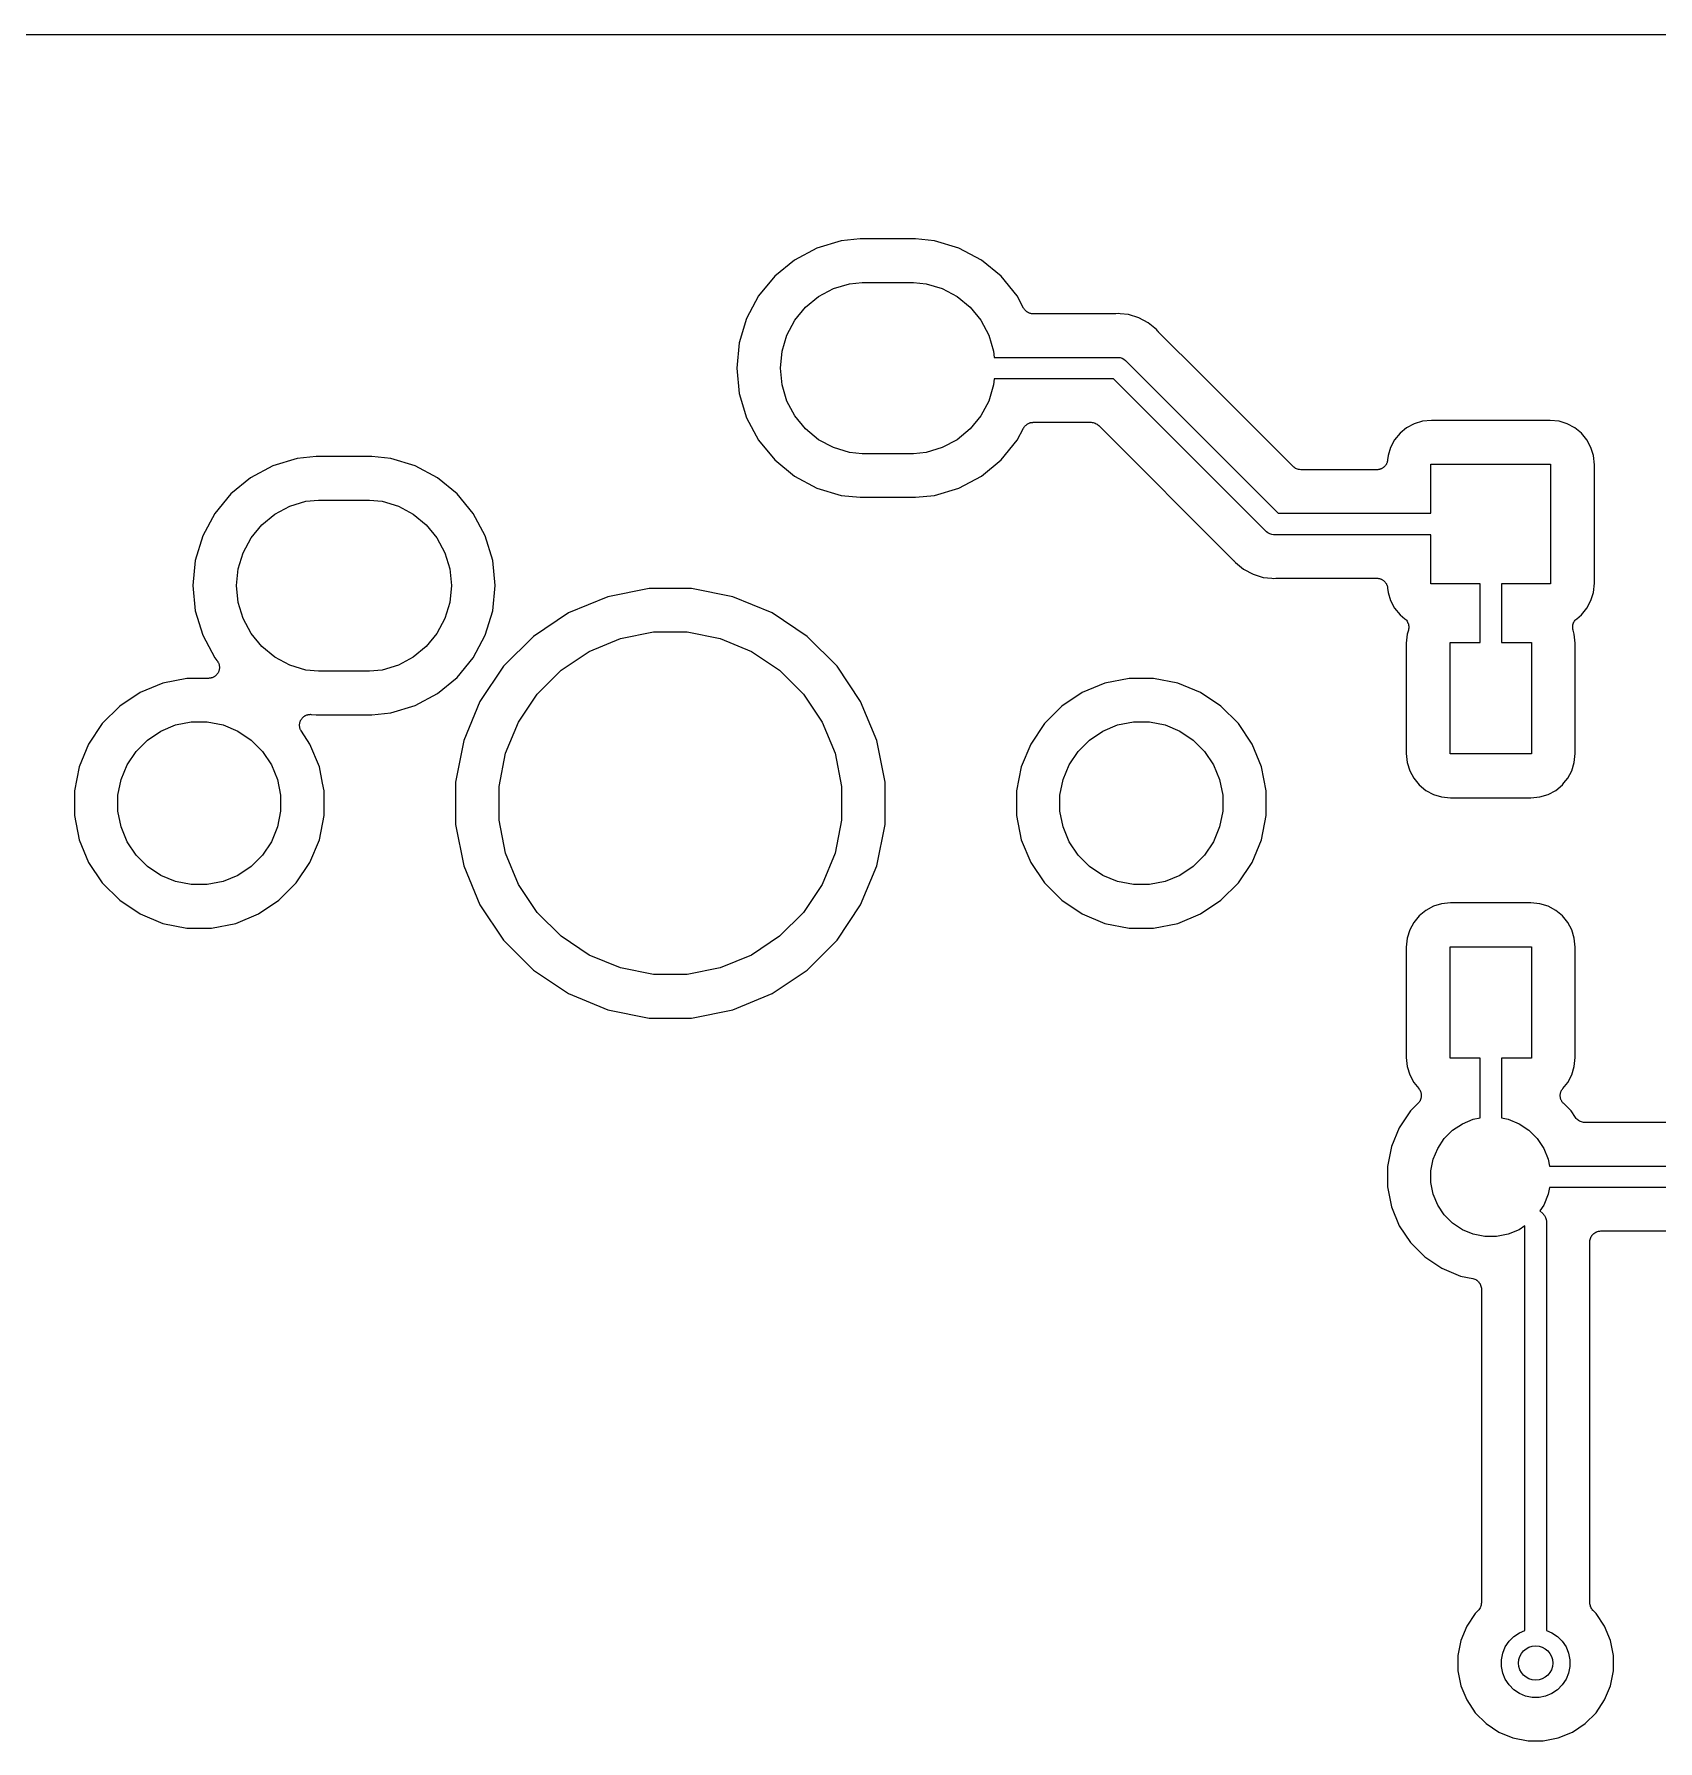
# Model space of a CAD drawing. Extents: x 1.13 to 10.46, y -5.5 to -3.29.
# Drawn here: x 5.687 to 6.434, y -4.074 to -3.289 of the extents above; entities that cross this region are included whole.
import ezdxf

# ---------------------------------------------------------------- set-up
doc = ezdxf.new("R2010")
doc.units = 0
doc.header["$MEASUREMENT"] = 0
doc.layers.add('BLACK', color=7, linetype='CONTINUOUS')

msp = doc.modelspace()

# ---------------------------------------------------------------- linework, layer by layer
at = {"layer": 'BLACK', "linetype": 'CONTINUOUS'}
for p, q in [((5.61709, -3.28954), (9.51889, -3.28942)), ((6.04686, -3.3878), (6.03654, -3.39331)), ((6.05805, -3.3844), (6.04686, -3.3878)), ((6.06677, -3.38354), (6.05805, -3.3844)), ((6.09229, -3.38354), (6.06677, -3.38354)), ((6.10101, -3.3844), (6.09229, -3.38354)), ((6.1122, -3.3878), (6.10101, -3.3844)), ((6.12251, -3.39331), (6.1122, -3.3878)), ((6.03654, -3.39331), (6.0275, -3.40073)), ((6.13155, -3.40073), (6.12251, -3.39331)), ((6.0275, -3.40073), (6.02008, -3.40977)), ((6.05455, -3.40636), (6.06197, -3.40411)), ((6.06197, -3.40411), (6.06775, -3.40354)), ((6.06775, -3.40354), (6.0913, -3.40354)), ((6.0913, -3.40354), (6.09709, -3.40411)), ((6.09709, -3.40411), (6.10451, -3.40636)), ((6.13897, -3.40977), (6.13155, -3.40073)), ((6.02008, -3.40977), (6.01457, -3.42008)), ((6.04171, -3.41494), (6.04771, -3.41002)), ((6.04771, -3.41002), (6.05455, -3.40636)), ((6.10451, -3.40636), (6.11135, -3.41002)), ((6.11135, -3.41002), (6.11734, -3.41494)), ((6.14196, -3.41535), (6.13897, -3.40977)), ((6.01457, -3.42008), (6.01117, -3.43127)), ((6.03679, -3.42093), (6.04171, -3.41494)), ((6.11734, -3.41494), (6.12226, -3.42093)), ((6.14208, -3.41553), (6.14196, -3.41535)), ((6.14218, -3.41573), (6.14208, -3.41553)), ((6.14235, -3.41594), (6.14218, -3.41573)), ((6.1425, -3.41616), (6.14235, -3.41594)), ((6.14265, -3.41632), (6.1425, -3.41616)), ((6.14279, -3.41649), (6.14265, -3.41632)), ((6.143, -3.41666), (6.14279, -3.41649)), ((6.14319, -3.41685), (6.143, -3.41666)), ((6.14337, -3.41698), (6.14319, -3.41685)), ((6.14354, -3.41712), (6.14337, -3.41698)), ((6.14377, -3.41725), (6.14354, -3.41712)), ((6.144, -3.4174), (6.14377, -3.41725)), ((6.1442, -3.41748), (6.144, -3.4174)), ((6.1444, -3.41759), (6.1442, -3.41748)), ((6.14465, -3.41767), (6.1444, -3.41759)), ((6.1449, -3.41777), (6.14465, -3.41767)), ((6.14511, -3.41782), (6.1449, -3.41777)), ((6.14533, -3.41788), (6.14511, -3.41782)), ((6.14559, -3.41791), (6.14533, -3.41788)), ((6.14585, -3.41797), (6.14559, -3.41791)), ((6.14608, -3.41797), (6.14585, -3.41797)), ((6.1463, -3.41799), (6.14608, -3.41797)), ((6.14637, -3.41799), (6.1463, -3.41799)), ((6.18386, -3.41799), (6.14637, -3.41799)), ((6.18407, -3.41797), (6.18386, -3.41799)), ((6.18428, -3.41797), (6.18407, -3.41797)), ((6.18435, -3.41797), (6.18428, -3.41797)), ((6.18533, -3.41787), (6.18435, -3.41797)), ((6.18631, -3.41797), (6.18533, -3.41787)), ((6.19021, -3.41835), (6.18631, -3.41797)), ((6.18631, -3.41797), (6.18631, -3.41797)), ((6.19491, -3.41978), (6.19021, -3.41835)), ((6.19924, -3.42209), (6.19491, -3.41978)), ((6.03088, -3.4352), (6.03314, -3.42777)), ((6.03314, -3.42777), (6.03679, -3.42093)), ((6.12226, -3.42093), (6.12592, -3.42777)), ((6.12592, -3.42777), (6.12817, -3.4352)), ((6.20303, -3.42521), (6.19924, -3.42209)), ((6.20366, -3.42597), (6.20303, -3.42521)), ((6.20381, -3.42612), (6.20366, -3.42597)), ((6.20394, -3.42628), (6.20381, -3.42612)), ((6.20399, -3.42633), (6.20394, -3.42628)), ((6.2241, -3.44645), (6.20399, -3.42633)), ((6.01117, -3.43127), (6.01003, -3.44291)), ((6.03012, -3.44291), (6.03088, -3.4352)), ((6.12817, -3.4352), (6.12845, -3.43799)), ((6.01003, -3.44291), (6.01117, -3.45455)), ((6.03088, -3.45063), (6.03012, -3.44291)), ((6.12845, -3.43799), (6.18509, -3.43799)), ((6.18509, -3.43799), (6.18533, -3.43797)), ((6.18533, -3.43797), (6.18557, -3.43799)), ((6.18557, -3.43799), (6.18557, -3.43799)), ((6.18557, -3.43799), (6.18629, -3.43806)), ((6.18629, -3.43806), (6.18722, -3.43834)), ((6.18722, -3.43834), (6.18807, -3.4388)), ((6.18807, -3.4388), (6.18882, -3.43942)), ((6.18882, -3.43942), (6.18898, -3.4396)), ((6.18898, -3.4396), (6.25902, -3.50965)), ((6.03314, -3.45805), (6.03088, -3.45063)), ((6.12817, -3.45063), (6.12592, -3.45805)), ((6.12845, -3.44783), (6.12817, -3.45063)), ((6.18329, -3.44783), (6.12845, -3.44783)), ((6.25333, -3.51788), (6.18329, -3.44783)), ((6.22411, -3.44645), (6.2241, -3.44645)), ((6.26584, -3.48818), (6.22411, -3.44645)), ((6.01117, -3.45455), (6.01457, -3.46574)), ((6.03679, -3.46489), (6.03314, -3.45805)), ((6.12592, -3.45805), (6.12226, -3.46489)), ((6.01457, -3.46574), (6.02008, -3.47606)), ((6.04171, -3.47089), (6.03679, -3.46489)), ((6.12226, -3.46489), (6.11734, -3.47089)), ((6.32944, -3.46695), (6.32527, -3.46736)), ((6.38395, -3.46695), (6.32944, -3.46695)), ((6.38811, -3.46736), (6.38395, -3.46695)), ((6.04771, -3.47581), (6.04171, -3.47089)), ((6.11734, -3.47089), (6.11135, -3.47581)), ((6.13897, -3.47606), (6.14196, -3.47048)), ((6.14196, -3.47048), (6.14199, -3.47042)), ((6.14199, -3.47042), (6.14211, -3.47023)), ((6.14211, -3.47023), (6.14222, -3.47004)), ((6.14222, -3.47004), (6.14239, -3.46983)), ((6.14239, -3.46983), (6.14254, -3.46961)), ((6.14254, -3.46961), (6.1427, -3.46946)), ((6.1427, -3.46946), (6.14284, -3.46929)), ((6.14284, -3.46929), (6.14305, -3.46912)), ((6.14305, -3.46912), (6.14324, -3.46893)), ((6.14324, -3.46893), (6.14343, -3.46881)), ((6.14343, -3.46881), (6.1436, -3.46867)), ((6.1436, -3.46867), (6.14383, -3.46854)), ((6.14383, -3.46854), (6.14406, -3.4684)), ((6.14406, -3.4684), (6.14426, -3.46832)), ((6.14426, -3.46832), (6.14446, -3.46821)), ((6.14446, -3.46821), (6.14472, -3.46813)), ((6.14472, -3.46813), (6.14496, -3.46803)), ((6.14496, -3.46803), (6.14518, -3.46799)), ((6.14518, -3.46799), (6.14539, -3.46793)), ((6.14539, -3.46793), (6.14566, -3.4679)), ((6.14566, -3.4679), (6.14592, -3.46785)), ((6.14592, -3.46785), (6.14614, -3.46786)), ((6.14614, -3.46786), (6.14637, -3.46783)), ((6.14637, -3.46783), (6.17293, -3.46783)), ((6.17293, -3.46783), (6.17295, -3.46783)), ((6.17295, -3.46783), (6.17295, -3.46783)), ((6.17295, -3.46783), (6.17295, -3.46783)), ((6.17295, -3.46783), (6.173, -3.46784)), ((6.173, -3.46784), (6.17346, -3.46789)), ((6.17346, -3.46789), (6.17392, -3.46793)), ((6.17392, -3.46793), (6.17395, -3.46794)), ((6.17395, -3.46794), (6.17397, -3.46794)), ((6.17397, -3.46794), (6.17441, -3.46808)), ((6.17441, -3.46808), (6.17486, -3.46822)), ((6.17486, -3.46822), (6.17488, -3.46823)), ((6.17488, -3.46823), (6.1749, -3.46824)), ((6.1749, -3.46824), (6.17531, -3.46846)), ((6.17531, -3.46846), (6.17572, -3.46868)), ((6.17572, -3.46868), (6.17574, -3.4687)), ((6.17574, -3.4687), (6.17576, -3.46871)), ((6.17576, -3.46871), (6.17611, -3.46901)), ((6.17611, -3.46901), (6.17647, -3.4693)), ((6.17647, -3.4693), (6.23832, -3.53115)), ((6.31498, -3.47286), (6.31248, -3.4759)), ((6.31803, -3.47036), (6.31498, -3.47286)), ((6.3215, -3.4685), (6.31803, -3.47036)), ((6.32527, -3.46736), (6.3215, -3.4685)), ((6.39188, -3.4685), (6.38811, -3.46736)), ((6.39536, -3.47036), (6.39188, -3.4685)), ((6.3984, -3.47286), (6.39536, -3.47036)), ((6.4009, -3.4759), (6.3984, -3.47286)), ((6.02008, -3.47606), (6.0275, -3.4851)), ((6.05455, -3.47946), (6.04771, -3.47581)), ((6.06197, -3.48171), (6.05455, -3.47946)), ((6.06775, -3.48228), (6.06197, -3.48171)), ((6.0913, -3.48228), (6.06775, -3.48228)), ((6.09709, -3.48171), (6.0913, -3.48228)), ((6.10451, -3.47946), (6.09709, -3.48171)), ((6.11135, -3.47581), (6.10451, -3.47946)), ((6.13155, -3.4851), (6.13897, -3.47606)), ((6.31063, -3.47938), (6.30948, -3.48315)), ((6.31248, -3.4759), (6.31063, -3.47938)), ((6.40276, -3.47938), (6.4009, -3.4759)), ((6.4039, -3.48315), (6.40276, -3.47938)), ((5.79686, -3.4878), (5.78654, -3.49331)), ((5.80805, -3.4844), (5.79686, -3.4878)), ((5.81677, -3.48354), (5.80805, -3.4844)), ((5.84229, -3.48354), (5.81677, -3.48354)), ((5.85101, -3.4844), (5.84229, -3.48354)), ((5.8622, -3.4878), (5.85101, -3.4844)), ((5.87251, -3.49331), (5.8622, -3.4878)), ((6.0275, -3.4851), (6.03654, -3.49252)), ((6.12251, -3.49252), (6.13155, -3.4851)), ((6.2662, -3.48847), (6.26584, -3.48818)), ((6.26655, -3.48877), (6.2662, -3.48847)), ((6.26657, -3.48878), (6.26655, -3.48877)), ((6.26659, -3.4888), (6.26657, -3.48878)), ((6.267, -3.48902), (6.26659, -3.4888)), ((6.26741, -3.48924), (6.267, -3.48902)), ((6.26743, -3.48925), (6.26741, -3.48924)), ((6.26745, -3.48926), (6.26743, -3.48925)), ((6.26789, -3.4894), (6.26745, -3.48926)), ((6.26834, -3.48954), (6.26789, -3.4894)), ((6.26836, -3.48954), (6.26834, -3.48954)), ((6.26839, -3.48955), (6.26836, -3.48954)), ((6.26884, -3.48959), (6.26839, -3.48955)), ((6.26931, -3.48965), (6.26884, -3.48959)), ((6.26936, -3.48965), (6.26931, -3.48965)), ((6.26937, -3.48965), (6.26936, -3.48965)), ((6.26936, -3.48965), (6.26936, -3.48965)), ((6.26936, -3.48965), (6.26936, -3.48965)), ((6.30431, -3.48965), (6.26937, -3.48965)), ((6.30454, -3.48962), (6.30431, -3.48965)), ((6.30476, -3.48963), (6.30454, -3.48962)), ((6.30502, -3.48958), (6.30476, -3.48963)), ((6.30528, -3.48955), (6.30502, -3.48958)), ((6.3055, -3.48949), (6.30528, -3.48955)), ((6.30572, -3.48944), (6.3055, -3.48949)), ((6.30596, -3.48934), (6.30572, -3.48944)), ((6.30622, -3.48927), (6.30596, -3.48934)), ((6.30642, -3.48916), (6.30622, -3.48927)), ((6.30662, -3.48908), (6.30642, -3.48916)), ((6.30685, -3.48893), (6.30662, -3.48908)), ((6.30708, -3.48881), (6.30685, -3.48893)), ((6.30725, -3.48867), (6.30708, -3.48881)), ((6.30744, -3.48854), (6.30725, -3.48867)), ((6.30763, -3.48836), (6.30744, -3.48854)), ((6.30783, -3.48819), (6.30763, -3.48836)), ((6.30798, -3.48802), (6.30783, -3.48819)), ((6.30814, -3.48786), (6.30798, -3.48802)), ((6.30829, -3.48764), (6.30814, -3.48786)), ((6.30846, -3.48744), (6.30829, -3.48764)), ((6.30856, -3.48724), (6.30846, -3.48744)), ((6.30869, -3.48706), (6.30856, -3.48724)), ((6.30879, -3.48681), (6.30869, -3.48706)), ((6.30892, -3.48658), (6.30879, -3.48681)), ((6.30899, -3.48637), (6.30892, -3.48658)), ((6.30908, -3.48616), (6.30899, -3.48637)), ((6.30913, -3.4859), (6.30908, -3.48616)), ((6.30921, -3.48565), (6.30913, -3.4859)), ((6.30923, -3.48543), (6.30921, -3.48565)), ((6.30928, -3.48521), (6.30923, -3.48543)), ((6.30929, -3.48514), (6.30928, -3.48521)), ((6.30948, -3.48315), (6.30929, -3.48514)), ((6.32919, -3.50965), (6.32919, -3.48707)), ((6.32919, -3.48707), (6.38419, -3.48707)), ((6.38419, -3.48707), (6.38419, -3.54207)), ((6.40431, -3.48731), (6.4039, -3.48315)), ((6.40431, -3.54182), (6.40431, -3.48731)), ((5.78654, -3.49331), (5.7775, -3.50073)), ((5.88155, -3.50073), (5.87251, -3.49331)), ((6.03654, -3.49252), (6.04686, -3.49803)), ((6.04686, -3.49803), (6.05805, -3.50142)), ((6.10101, -3.50142), (6.1122, -3.49803)), ((6.1122, -3.49803), (6.12251, -3.49252)), ((5.7775, -3.50073), (5.77008, -3.50977)), ((5.79771, -3.51002), (5.80455, -3.50636)), ((5.80455, -3.50636), (5.81197, -3.50411)), ((5.81197, -3.50411), (5.81775, -3.50354)), ((5.81775, -3.50354), (5.8413, -3.50354)), ((5.8413, -3.50354), (5.84709, -3.50411)), ((5.84709, -3.50411), (5.85451, -3.50636)), ((5.85451, -3.50636), (5.86135, -3.51002)), ((5.88897, -3.50977), (5.88155, -3.50073)), ((6.05805, -3.50142), (6.06677, -3.50228)), ((6.06677, -3.50228), (6.09229, -3.50228)), ((6.09229, -3.50228), (6.10101, -3.50142)), ((5.77008, -3.50977), (5.76457, -3.52008)), ((5.79171, -3.51494), (5.79771, -3.51002)), ((5.86135, -3.51002), (5.86734, -3.51494)), ((5.89449, -3.52008), (5.88897, -3.50977)), ((6.25902, -3.50965), (6.32919, -3.50965)), ((5.76457, -3.52008), (5.76117, -3.53127)), ((5.78314, -3.52777), (5.78679, -3.52093)), ((5.78679, -3.52093), (5.79171, -3.51494)), ((5.86734, -3.51494), (5.87226, -3.52093)), ((5.87226, -3.52093), (5.87592, -3.52777)), ((5.89788, -3.53127), (5.89449, -3.52008)), ((6.25348, -3.51806), (6.25333, -3.51788)), ((6.25367, -3.51822), (6.25348, -3.51806)), ((6.25423, -3.51868), (6.25367, -3.51822)), ((6.25509, -3.51914), (6.25423, -3.51868)), ((6.25602, -3.51942), (6.25509, -3.51914)), ((6.25674, -3.51949), (6.25602, -3.51942)), ((6.25698, -3.51951), (6.25674, -3.51949)), ((6.25674, -3.51949), (6.25674, -3.51949)), ((6.25722, -3.51949), (6.25698, -3.51951)), ((6.32919, -3.51949), (6.25722, -3.51949)), ((6.32919, -3.54207), (6.32919, -3.51949)), ((5.78088, -3.5352), (5.78314, -3.52777)), ((5.87592, -3.52777), (5.87817, -3.5352)), ((5.76117, -3.53127), (5.76003, -3.54291)), ((5.78012, -3.54291), (5.78088, -3.5352)), ((5.87817, -3.5352), (5.87893, -3.54291)), ((5.89903, -3.54291), (5.89788, -3.53127)), ((6.23832, -3.53115), (6.23837, -3.5312)), ((6.23837, -3.5312), (6.2385, -3.53136)), ((6.2385, -3.53136), (6.23865, -3.53151)), ((6.23865, -3.53151), (6.23927, -3.53227)), ((6.23927, -3.53227), (6.24307, -3.53539)), ((6.24307, -3.53539), (6.2474, -3.5377)), ((6.2474, -3.5377), (6.2521, -3.53913)), ((5.76003, -3.54291), (5.76117, -3.55455)), ((5.78088, -3.55063), (5.78012, -3.54291)), ((5.87893, -3.54291), (5.87817, -3.55063)), ((5.89788, -3.55455), (5.89903, -3.54291)), ((5.9698, -3.54417), (5.95073, -3.54797)), ((5.98925, -3.54417), (5.9698, -3.54417)), ((6.00833, -3.54797), (5.98925, -3.54417)), ((6.2521, -3.53913), (6.256, -3.53951)), ((6.256, -3.53951), (6.256, -3.53951)), ((6.256, -3.53951), (6.25698, -3.53961)), ((6.25698, -3.53961), (6.25796, -3.53951)), ((6.25796, -3.53951), (6.25803, -3.53951)), ((6.25803, -3.53951), (6.25824, -3.53951)), ((6.25824, -3.53951), (6.25845, -3.53949)), ((6.25845, -3.53949), (6.30431, -3.53949)), ((6.30431, -3.53949), (6.30438, -3.53949)), ((6.30438, -3.53949), (6.30461, -3.53951)), ((6.30461, -3.53951), (6.30483, -3.53952)), ((6.30483, -3.53952), (6.30509, -3.53957)), ((6.30509, -3.53957), (6.30535, -3.5396)), ((6.30535, -3.5396), (6.30557, -3.53967)), ((6.30557, -3.53967), (6.30579, -3.53971)), ((6.30579, -3.53971), (6.30603, -3.53981)), ((6.30603, -3.53981), (6.30628, -3.53989)), ((6.30628, -3.53989), (6.30648, -3.54)), ((6.30648, -3.54), (6.30669, -3.54009)), ((6.30669, -3.54009), (6.3069, -3.54024)), ((6.3069, -3.54024), (6.30714, -3.54036)), ((6.30714, -3.54036), (6.30731, -3.54051)), ((6.30731, -3.54051), (6.3075, -3.54063)), ((6.3075, -3.54063), (6.30768, -3.54082)), ((6.30768, -3.54082), (6.30788, -3.54099)), ((6.30788, -3.54099), (6.30802, -3.54117)), ((6.30802, -3.54117), (6.30818, -3.54133)), ((6.30818, -3.54133), (6.30833, -3.54155)), ((6.30833, -3.54155), (6.30849, -3.54175)), ((6.30849, -3.54175), (6.3086, -3.54195)), ((6.3086, -3.54195), (6.30872, -3.54214)), ((6.30872, -3.54214), (6.30882, -3.54238)), ((6.30882, -3.54238), (6.30895, -3.54262)), ((6.30895, -3.54262), (6.30901, -3.54283)), ((6.30901, -3.54283), (6.3091, -3.54304)), ((6.3091, -3.54304), (6.30915, -3.5433)), ((6.30915, -3.5433), (6.30922, -3.54355)), ((6.30922, -3.54355), (6.30924, -3.54378)), ((6.30924, -3.54378), (6.30929, -3.544)), ((6.30929, -3.544), (6.30948, -3.54599)), ((6.35177, -3.54207), (6.32919, -3.54207)), ((6.35177, -3.56909), (6.35177, -3.54207)), ((6.38419, -3.54207), (6.36161, -3.54207)), ((6.36161, -3.54207), (6.36161, -3.56909)), ((6.4039, -3.54599), (6.40431, -3.54182)), ((5.78314, -3.55805), (5.78088, -3.55063)), ((5.87817, -3.55063), (5.87592, -3.55805)), ((5.95073, -3.54797), (5.93276, -3.55541)), ((6.0263, -3.55541), (6.00833, -3.54797)), ((6.30948, -3.54599), (6.31063, -3.54976)), ((6.31063, -3.54976), (6.31248, -3.55323)), ((6.31248, -3.55323), (6.31498, -3.55628)), ((6.3984, -3.55628), (6.4009, -3.55323)), ((6.4009, -3.55323), (6.40276, -3.54976)), ((6.40276, -3.54976), (6.4039, -3.54599)), ((5.76117, -3.55455), (5.76457, -3.56574)), ((5.78679, -3.56489), (5.78314, -3.55805)), ((5.87592, -3.55805), (5.87226, -3.56489)), ((5.89449, -3.56574), (5.89788, -3.55455)), ((5.93276, -3.55541), (5.91658, -3.56622)), ((6.04247, -3.56622), (6.0263, -3.55541)), ((6.31498, -3.55628), (6.3172, -3.5581)), ((6.3172, -3.5581), (6.31722, -3.55812)), ((6.31722, -3.55812), (6.31722, -3.55812)), ((6.31722, -3.55812), (6.31722, -3.55812)), ((6.31722, -3.55812), (6.31726, -3.55814)), ((6.31726, -3.55814), (6.31758, -3.55848)), ((6.31758, -3.55848), (6.31791, -3.55881)), ((6.31791, -3.55881), (6.31792, -3.55883)), ((6.31792, -3.55883), (6.31794, -3.55884)), ((6.31794, -3.55884), (6.31819, -3.55924)), ((6.31819, -3.55924), (6.31845, -3.55962)), ((6.31845, -3.55962), (6.31846, -3.55964)), ((6.31846, -3.55964), (6.31847, -3.55966)), ((6.31847, -3.55966), (6.31864, -3.56009)), ((6.31864, -3.56009), (6.31882, -3.56053)), ((6.31882, -3.56053), (6.31882, -3.56055)), ((6.31882, -3.56055), (6.31883, -3.56057)), ((6.31883, -3.56057), (6.31892, -3.56102)), ((6.31892, -3.56102), (6.31901, -3.56148)), ((6.39439, -3.56141), (6.39448, -3.56096)), ((6.39448, -3.56096), (6.39457, -3.5605)), ((6.39457, -3.5605), (6.39458, -3.56048)), ((6.39458, -3.56048), (6.39459, -3.56046)), ((6.39459, -3.56046), (6.39477, -3.56003)), ((6.39477, -3.56003), (6.39495, -3.5596)), ((6.39495, -3.5596), (6.39496, -3.55958)), ((6.39496, -3.55958), (6.39497, -3.55956)), ((6.39497, -3.55956), (6.39523, -3.55918)), ((6.39523, -3.55918), (6.39549, -3.55879)), ((6.39549, -3.55879), (6.39551, -3.55877)), ((6.39551, -3.55877), (6.39552, -3.55876)), ((6.39552, -3.55876), (6.39586, -3.55843)), ((6.39586, -3.55843), (6.39618, -3.5581)), ((6.39618, -3.5581), (6.3984, -3.55628)), ((5.76457, -3.56574), (5.77008, -3.57606)), ((5.79171, -3.57089), (5.78679, -3.56489)), ((5.87226, -3.56489), (5.86734, -3.57089)), ((5.88897, -3.57606), (5.89449, -3.56574)), ((5.91658, -3.56622), (5.90283, -3.57997)), ((5.94223, -3.57313), (5.95656, -3.5672)), ((5.95656, -3.5672), (5.97177, -3.56417)), ((5.97177, -3.56417), (5.98728, -3.56417)), ((5.98728, -3.56417), (6.0025, -3.5672)), ((6.0025, -3.5672), (6.01682, -3.57313)), ((6.05622, -3.57997), (6.04247, -3.56622)), ((6.31828, -3.56517), (6.31787, -3.56934)), ((6.31881, -3.56342), (6.31828, -3.56517)), ((6.31891, -3.56296), (6.31881, -3.56342)), ((6.319, -3.5625), (6.31891, -3.56296)), ((6.31901, -3.56246), (6.319, -3.56248)), ((6.319, -3.56248), (6.319, -3.5625)), ((6.31901, -3.56148), (6.31901, -3.5615)), ((6.31901, -3.5615), (6.31901, -3.56153)), ((6.31901, -3.56153), (6.31901, -3.56199)), ((6.31901, -3.56199), (6.31901, -3.56246)), ((6.33799, -3.62028), (6.33799, -3.56909)), ((6.33799, -3.56909), (6.35177, -3.56909)), ((6.36161, -3.56909), (6.37539, -3.56909)), ((6.37539, -3.56909), (6.37539, -3.62028)), ((6.39437, -3.56239), (6.39438, -3.56192)), ((6.39438, -3.56241), (6.39437, -3.56239)), ((6.39438, -3.56146), (6.39439, -3.56144)), ((6.39438, -3.56192), (6.39438, -3.56146)), ((6.39438, -3.56243), (6.39438, -3.56241)), ((6.39447, -3.56289), (6.39438, -3.56243)), ((6.39439, -3.56144), (6.39439, -3.56141)), ((6.39455, -3.56335), (6.39447, -3.56289)), ((6.39456, -3.56339), (6.39455, -3.56335)), ((6.39457, -3.56342), (6.39456, -3.56339)), ((6.39456, -3.56339), (6.39456, -3.56339)), ((6.39456, -3.56339), (6.39456, -3.56339)), ((6.3951, -3.56517), (6.39457, -3.56342)), ((6.39551, -3.56934), (6.3951, -3.56517)), ((5.77008, -3.57606), (5.77113, -3.57734)), ((5.79771, -3.57581), (5.79171, -3.57089)), ((5.80455, -3.57946), (5.79771, -3.57581)), ((5.86135, -3.57581), (5.85451, -3.57946)), ((5.86734, -3.57089), (5.86135, -3.57581)), ((5.88155, -3.5851), (5.88897, -3.57606)), ((5.92933, -3.58175), (5.94223, -3.57313)), ((6.01682, -3.57313), (6.02972, -3.58175)), ((6.31787, -3.56934), (6.31787, -3.62003)), ((6.39551, -3.62003), (6.39551, -3.56934)), ((5.76981, -3.5848), (5.7696, -3.58494)), ((5.77004, -3.58468), (5.76981, -3.5848)), ((5.77022, -3.58453), (5.77004, -3.58468)), ((5.77041, -3.5844), (5.77022, -3.58453)), ((5.7706, -3.58422), (5.77041, -3.5844)), ((5.77079, -3.58406), (5.7706, -3.58422)), ((5.77094, -3.58388), (5.77079, -3.58406)), ((5.77111, -3.58371), (5.77094, -3.58388)), ((5.77125, -3.5835), (5.77111, -3.58371)), ((5.77113, -3.57734), (5.77118, -3.57739)), ((5.77118, -3.57739), (5.77131, -3.57759)), ((5.77141, -3.58331), (5.77125, -3.5835)), ((5.77131, -3.57759), (5.77145, -3.57777)), ((5.77153, -3.5831), (5.77141, -3.58331)), ((5.77145, -3.57777), (5.77157, -3.578)), ((5.77166, -3.58291), (5.77153, -3.5831)), ((5.77157, -3.578), (5.77171, -3.57821)), ((5.77176, -3.58267), (5.77166, -3.58291)), ((5.77171, -3.57821), (5.7718, -3.57843)), ((5.77188, -3.58245), (5.77176, -3.58267)), ((5.7718, -3.57843), (5.77191, -3.57864)), ((5.77195, -3.58223), (5.77188, -3.58245)), ((5.77191, -3.57864), (5.77198, -3.57888)), ((5.77204, -3.58201), (5.77195, -3.58223)), ((5.77198, -3.57888), (5.77207, -3.57912)), ((5.77209, -3.58176), (5.77204, -3.58201)), ((5.77207, -3.57912), (5.77211, -3.57935)), ((5.77217, -3.58152), (5.77209, -3.58176)), ((5.77211, -3.57935), (5.77218, -3.57957)), ((5.77219, -3.58128), (5.77217, -3.58152)), ((5.77218, -3.57957), (5.7722, -3.57983)), ((5.77224, -3.58105), (5.77219, -3.58128)), ((5.7722, -3.57983), (5.77225, -3.58008)), ((5.77227, -3.58055), (5.77224, -3.5808)), ((5.77224, -3.5808), (5.77224, -3.58105)), ((5.77225, -3.58008), (5.77225, -3.58031)), ((5.77225, -3.58031), (5.77227, -3.58055)), ((5.81197, -3.58171), (5.80455, -3.57946)), ((5.81775, -3.58228), (5.81197, -3.58171)), ((5.8413, -3.58228), (5.81775, -3.58228)), ((5.84709, -3.58171), (5.8413, -3.58228)), ((5.85451, -3.57946), (5.84709, -3.58171)), ((5.90283, -3.57997), (5.89203, -3.59614)), ((5.91837, -3.59272), (5.92933, -3.58175)), ((6.02972, -3.58175), (6.04069, -3.59272)), ((6.06703, -3.59614), (6.05622, -3.57997)), ((5.7358, -3.59204), (5.7264, -3.59833)), ((5.74625, -3.58772), (5.7358, -3.59204)), ((5.75734, -3.58551), (5.74625, -3.58772)), ((5.76727, -3.58551), (5.75734, -3.58551)), ((5.7675, -3.58549), (5.76727, -3.58551)), ((5.76774, -3.58549), (5.7675, -3.58549)), ((5.76799, -3.58544), (5.76774, -3.58549)), ((5.76824, -3.58542), (5.76799, -3.58544)), ((5.76846, -3.58535), (5.76824, -3.58542)), ((5.7687, -3.5853), (5.76846, -3.58535)), ((5.76893, -3.58521), (5.7687, -3.5853)), ((5.76917, -3.58513), (5.76893, -3.58521)), ((5.76938, -3.58502), (5.76917, -3.58513)), ((5.7696, -3.58494), (5.76938, -3.58502)), ((5.8622, -3.59803), (5.87251, -3.59252)), ((5.87251, -3.59252), (5.88155, -3.5851)), ((5.90975, -3.60562), (5.91837, -3.59272)), ((6.04069, -3.59272), (6.04931, -3.60562)), ((6.16887, -3.59204), (6.15947, -3.59833)), ((6.17932, -3.58772), (6.16887, -3.59204)), ((6.19041, -3.58551), (6.17932, -3.58772)), ((6.20172, -3.58551), (6.19041, -3.58551)), ((6.21281, -3.58772), (6.20172, -3.58551)), ((6.22325, -3.59204), (6.21281, -3.58772)), ((6.23265, -3.59833), (6.22325, -3.59204)), ((5.7264, -3.59833), (5.71841, -3.60632)), ((5.85101, -3.60142), (5.8622, -3.59803)), ((5.89203, -3.59614), (5.88458, -3.61411)), ((6.07447, -3.61411), (6.06703, -3.59614)), ((6.15947, -3.59833), (6.15148, -3.60632)), ((6.24065, -3.60632), (6.23265, -3.59833)), ((5.71841, -3.60632), (5.71212, -3.61572)), ((5.74528, -3.60977), (5.75208, -3.60695)), ((5.75208, -3.60695), (5.75931, -3.60551)), ((5.75931, -3.60551), (5.76668, -3.60551)), ((5.76668, -3.60551), (5.7739, -3.60695)), ((5.7739, -3.60695), (5.78071, -3.60977)), ((5.80907, -3.60699), (5.8091, -3.60675)), ((5.8091, -3.60724), (5.80907, -3.60699)), ((5.80909, -3.60749), (5.8091, -3.60724)), ((5.80914, -3.60772), (5.80909, -3.60749)), ((5.8091, -3.60652), (5.80915, -3.60627)), ((5.8091, -3.60675), (5.8091, -3.60652)), ((5.80916, -3.60796), (5.80914, -3.60772)), ((5.80915, -3.60627), (5.80918, -3.60602)), ((5.80923, -3.6082), (5.80916, -3.60796)), ((5.80918, -3.60602), (5.80925, -3.60579)), ((5.80928, -3.60845), (5.80923, -3.6082)), ((5.80925, -3.60579), (5.8093, -3.60556)), ((5.8093, -3.60556), (5.8094, -3.60533)), ((5.8094, -3.60533), (5.80947, -3.60508)), ((5.80947, -3.60508), (5.80959, -3.60488)), ((5.80959, -3.60488), (5.80968, -3.60466)), ((5.80968, -3.60466), (5.80982, -3.60445)), ((5.80982, -3.60445), (5.80994, -3.60423)), ((5.80994, -3.60423), (5.81009, -3.60405)), ((5.81009, -3.60405), (5.81022, -3.60385)), ((5.81022, -3.60385), (5.8104, -3.60367)), ((5.8104, -3.60367), (5.81057, -3.60348)), ((5.81057, -3.60348), (5.81075, -3.60333)), ((5.81075, -3.60333), (5.81092, -3.60317)), ((5.81092, -3.60317), (5.81113, -3.60303)), ((5.81113, -3.60303), (5.81132, -3.60287)), ((5.81132, -3.60287), (5.81153, -3.60276)), ((5.81153, -3.60276), (5.81173, -3.60263)), ((5.81173, -3.60263), (5.81196, -3.60253)), ((5.81196, -3.60253), (5.81219, -3.60241)), ((5.81219, -3.60241), (5.81241, -3.60234)), ((5.81241, -3.60234), (5.81263, -3.60226)), ((5.81263, -3.60226), (5.81288, -3.60221)), ((5.81288, -3.60221), (5.81312, -3.60213)), ((5.81312, -3.60213), (5.81336, -3.60211)), ((5.81336, -3.60211), (5.81359, -3.60207)), ((5.81359, -3.60207), (5.81384, -3.60207)), ((5.81384, -3.60207), (5.8141, -3.60204)), ((5.8141, -3.60204), (5.81433, -3.60207)), ((5.81433, -3.60207), (5.81456, -3.60207)), ((5.81456, -3.60207), (5.81677, -3.60228)), ((5.81677, -3.60228), (5.84229, -3.60228)), ((5.84229, -3.60228), (5.85101, -3.60142)), ((5.90381, -3.61995), (5.90975, -3.60562)), ((6.04931, -3.60562), (6.05524, -3.61995)), ((6.15148, -3.60632), (6.14519, -3.61572)), ((6.17835, -3.60977), (6.18515, -3.60695)), ((6.18515, -3.60695), (6.19238, -3.60551)), ((6.19238, -3.60551), (6.19975, -3.60551)), ((6.19975, -3.60551), (6.20697, -3.60695)), ((6.20697, -3.60695), (6.21378, -3.60977)), ((6.24693, -3.61572), (6.24065, -3.60632)), ((5.71212, -3.61572), (5.7078, -3.62617)), ((5.73394, -3.61907), (5.73915, -3.61386)), ((5.73915, -3.61386), (5.74528, -3.60977)), ((5.78071, -3.60977), (5.78683, -3.61386)), ((5.78683, -3.61386), (5.79204, -3.61907)), ((5.80936, -3.60867), (5.80928, -3.60845)), ((5.80943, -3.6089), (5.80936, -3.60867)), ((5.80955, -3.60912), (5.80943, -3.6089)), ((5.80964, -3.60936), (5.80955, -3.60912)), ((5.80977, -3.60955), (5.80964, -3.60936)), ((5.80988, -3.60976), (5.80977, -3.60955)), ((5.80992, -3.60982), (5.80988, -3.60976)), ((5.81386, -3.61572), (5.80992, -3.60982)), ((5.81819, -3.62617), (5.81386, -3.61572)), ((5.88458, -3.61411), (5.88079, -3.63319)), ((6.07827, -3.63319), (6.07447, -3.61411)), ((6.14519, -3.61572), (6.14087, -3.62617)), ((6.16701, -3.61907), (6.17222, -3.61386)), ((6.17222, -3.61386), (6.17835, -3.60977)), ((6.21378, -3.60977), (6.21991, -3.61386)), ((6.21991, -3.61386), (6.22511, -3.61907)), ((6.25126, -3.62617), (6.24693, -3.61572)), ((5.72985, -3.6252), (5.73394, -3.61907)), ((5.79204, -3.61907), (5.79614, -3.6252)), ((5.90079, -3.63516), (5.90381, -3.61995)), ((6.05524, -3.61995), (6.05827, -3.63516)), ((6.16292, -3.6252), (6.16701, -3.61907)), ((6.22511, -3.61907), (6.22921, -3.6252)), ((6.31787, -3.62003), (6.31828, -3.6242)), ((6.37539, -3.62028), (6.33799, -3.62028)), ((6.3951, -3.6242), (6.39551, -3.62003)), ((5.7078, -3.62617), (5.70559, -3.63726)), ((5.72703, -3.632), (5.72985, -3.6252)), ((5.79614, -3.6252), (5.79896, -3.632)), ((5.81968, -3.63367), (5.81819, -3.62617)), ((6.14087, -3.62617), (6.13866, -3.63726)), ((6.1601, -3.632), (6.16292, -3.6252)), ((6.22921, -3.6252), (6.23203, -3.632)), ((6.25346, -3.63726), (6.25126, -3.62617)), ((6.31828, -3.6242), (6.31943, -3.62797)), ((6.31943, -3.62797), (6.32128, -3.63144)), ((6.32128, -3.63144), (6.32378, -3.63449)), ((6.39034, -3.6336), (6.3921, -3.63144)), ((6.3921, -3.63144), (6.39396, -3.62797)), ((6.39396, -3.62797), (6.3951, -3.6242)), ((5.70559, -3.63726), (5.70559, -3.64857)), ((5.72559, -3.63923), (5.72703, -3.632)), ((5.72559, -3.6466), (5.72559, -3.63923)), ((5.79896, -3.632), (5.80039, -3.63923)), ((5.80039, -3.63923), (5.80039, -3.6466)), ((5.82039, -3.63726), (5.81968, -3.63367)), ((5.82039, -3.64857), (5.82039, -3.63726)), ((5.88079, -3.63319), (5.88079, -3.65264)), ((5.90079, -3.65067), (5.90079, -3.63516)), ((6.05827, -3.63516), (6.05827, -3.65067)), ((6.07827, -3.65264), (6.07827, -3.63319)), ((6.13866, -3.63726), (6.13866, -3.64857)), ((6.15866, -3.63923), (6.1601, -3.632)), ((6.15866, -3.6466), (6.15866, -3.63923)), ((6.23203, -3.632), (6.23346, -3.63923)), ((6.23346, -3.63923), (6.23346, -3.6466)), ((6.25346, -3.64857), (6.25346, -3.63726)), ((6.32378, -3.63449), (6.32683, -3.63699)), ((6.32683, -3.63699), (6.3303, -3.63884)), ((6.3303, -3.63884), (6.33407, -3.63999)), ((6.37931, -3.63999), (6.38308, -3.63884)), ((6.38308, -3.63884), (6.38656, -3.63699)), ((6.38656, -3.63699), (6.3896, -3.63449)), ((6.3896, -3.63449), (6.39034, -3.6336)), ((6.39034, -3.6336), (6.39034, -3.6336)), ((5.72703, -3.65382), (5.72559, -3.6466)), ((5.80039, -3.6466), (5.79896, -3.65382)), ((6.1601, -3.65382), (6.15866, -3.6466)), ((6.23346, -3.6466), (6.23203, -3.65382)), ((6.33407, -3.63999), (6.33824, -3.6404)), ((6.33824, -3.6404), (6.37515, -3.6404)), ((6.37515, -3.6404), (6.37931, -3.63999)), ((5.70559, -3.64857), (5.7078, -3.65966)), ((5.72985, -3.66063), (5.72703, -3.65382)), ((5.79896, -3.65382), (5.79614, -3.66063)), ((5.81819, -3.65966), (5.82039, -3.64857)), ((5.88079, -3.65264), (5.88458, -3.67171)), ((5.90381, -3.66588), (5.90079, -3.65067)), ((6.05827, -3.65067), (6.05524, -3.66588)), ((6.07447, -3.67171), (6.07827, -3.65264)), ((6.13866, -3.64857), (6.14087, -3.65966)), ((6.16292, -3.66063), (6.1601, -3.65382)), ((6.23203, -3.65382), (6.22921, -3.66063)), ((6.25126, -3.65966), (6.25346, -3.64857)), ((5.7078, -3.65966), (5.71212, -3.6701)), ((5.73394, -3.66676), (5.72985, -3.66063)), ((5.79614, -3.66063), (5.79204, -3.66676)), ((5.81386, -3.6701), (5.81819, -3.65966)), ((6.14087, -3.65966), (6.14519, -3.6701)), ((6.16701, -3.66676), (6.16292, -3.66063)), ((6.22921, -3.66063), (6.22511, -3.66676)), ((6.24693, -3.6701), (6.25126, -3.65966)), ((5.71212, -3.6701), (5.71841, -3.6795)), ((5.73915, -3.67197), (5.73394, -3.66676)), ((5.79204, -3.66676), (5.78683, -3.67197)), ((5.80758, -3.6795), (5.81386, -3.6701)), ((5.90975, -3.68021), (5.90381, -3.66588)), ((6.05524, -3.66588), (6.04931, -3.68021)), ((6.14519, -3.6701), (6.15148, -3.6795)), ((6.17222, -3.67197), (6.16701, -3.66676)), ((6.22511, -3.66676), (6.21991, -3.67197)), ((6.24065, -3.6795), (6.24693, -3.6701)), ((5.74528, -3.67606), (5.73915, -3.67197)), ((5.75208, -3.67888), (5.74528, -3.67606)), ((5.75931, -3.68031), (5.75208, -3.67888)), ((5.7739, -3.67888), (5.76668, -3.68031)), ((5.78071, -3.67606), (5.7739, -3.67888)), ((5.78683, -3.67197), (5.78071, -3.67606)), ((5.88458, -3.67171), (5.89203, -3.68968)), ((6.06703, -3.68968), (6.07447, -3.67171)), ((6.17835, -3.67606), (6.17222, -3.67197)), ((6.18515, -3.67888), (6.17835, -3.67606)), ((6.19238, -3.68031), (6.18515, -3.67888)), ((6.20697, -3.67888), (6.19975, -3.68031)), ((6.21378, -3.67606), (6.20697, -3.67888)), ((6.21991, -3.67197), (6.21378, -3.67606)), ((5.71841, -3.6795), (5.7264, -3.6875)), ((5.76668, -3.68031), (5.75931, -3.68031)), ((5.79958, -3.6875), (5.80758, -3.6795)), ((5.91837, -3.69311), (5.90975, -3.68021)), ((6.04931, -3.68021), (6.04069, -3.69311)), ((6.15148, -3.6795), (6.15947, -3.6875)), ((6.19975, -3.68031), (6.19238, -3.68031)), ((6.23265, -3.6875), (6.24065, -3.6795)), ((5.7264, -3.6875), (5.7358, -3.69378)), ((5.7358, -3.69378), (5.74625, -3.69811)), ((5.77974, -3.69811), (5.79018, -3.69378)), ((5.79018, -3.69378), (5.79958, -3.6875)), ((5.89203, -3.68968), (5.90283, -3.70586)), ((5.92933, -3.70407), (5.91837, -3.69311)), ((6.04069, -3.69311), (6.02972, -3.70407)), ((6.05622, -3.70586), (6.06703, -3.68968)), ((6.15947, -3.6875), (6.16887, -3.69378)), ((6.16887, -3.69378), (6.17932, -3.69811)), ((6.21281, -3.69811), (6.22325, -3.69378)), ((6.22325, -3.69378), (6.23265, -3.6875)), ((6.32378, -3.69465), (6.32128, -3.69769)), ((6.32683, -3.69215), (6.32378, -3.69465)), ((6.3303, -3.69029), (6.32683, -3.69215)), ((6.33407, -3.68915), (6.3303, -3.69029)), ((6.33824, -3.68874), (6.33407, -3.68915)), ((6.37515, -3.68874), (6.33824, -3.68874)), ((6.37931, -3.68915), (6.37515, -3.68874)), ((6.38308, -3.69029), (6.37931, -3.68915)), ((6.38656, -3.69215), (6.38308, -3.69029)), ((6.3896, -3.69465), (6.38656, -3.69215)), ((6.3921, -3.69769), (6.3896, -3.69465)), ((5.74625, -3.69811), (5.75734, -3.70031)), ((5.75734, -3.70031), (5.76865, -3.70031)), ((5.76865, -3.70031), (5.77974, -3.69811)), ((6.17932, -3.69811), (6.19041, -3.70031)), ((6.19041, -3.70031), (6.20172, -3.70031)), ((6.20172, -3.70031), (6.21281, -3.69811)), ((6.31943, -3.70117), (6.31828, -3.70494)), ((6.32128, -3.69769), (6.31943, -3.70117)), ((6.39396, -3.70117), (6.3921, -3.69769)), ((6.3951, -3.70494), (6.39396, -3.70117)), ((5.90283, -3.70586), (5.91658, -3.71961)), ((5.94223, -3.71269), (5.92933, -3.70407)), ((6.02972, -3.70407), (6.01682, -3.71269)), ((6.04247, -3.71961), (6.05622, -3.70586)), ((6.31828, -3.70494), (6.31787, -3.7091)), ((6.31787, -3.7091), (6.31787, -3.75979)), ((6.33799, -3.76004), (6.33799, -3.70886)), ((6.33799, -3.70886), (6.37539, -3.70886)), ((6.37539, -3.70886), (6.37539, -3.76004)), ((6.39551, -3.7091), (6.3951, -3.70494)), ((6.39551, -3.75979), (6.39551, -3.7091)), ((5.95656, -3.71863), (5.94223, -3.71269)), ((6.01682, -3.71269), (6.0025, -3.71863)), ((5.91658, -3.71961), (5.93276, -3.73042)), ((5.97177, -3.72165), (5.95656, -3.71863)), ((5.98728, -3.72165), (5.97177, -3.72165)), ((6.0025, -3.71863), (5.98728, -3.72165)), ((6.0263, -3.73042), (6.04247, -3.71961)), ((5.93276, -3.73042), (5.95073, -3.73786)), ((6.00833, -3.73786), (6.0263, -3.73042)), ((5.95073, -3.73786), (5.9698, -3.74165)), ((5.9698, -3.74165), (5.98925, -3.74165)), ((5.98925, -3.74165), (6.00833, -3.73786)), ((6.31787, -3.75979), (6.31828, -3.76396)), ((6.31828, -3.76396), (6.31943, -3.76773)), ((6.35177, -3.76004), (6.33799, -3.76004)), ((6.35177, -3.78751), (6.35177, -3.76004)), ((6.37539, -3.76004), (6.36161, -3.76004)), ((6.36161, -3.76004), (6.36161, -3.78751)), ((6.39396, -3.76773), (6.3951, -3.76396)), ((6.3951, -3.76396), (6.39551, -3.75979)), ((6.31943, -3.76773), (6.32128, -3.7712)), ((6.32128, -3.7712), (6.32364, -3.77407)), ((6.38975, -3.77407), (6.3921, -3.7712)), ((6.3921, -3.7712), (6.39396, -3.76773)), ((6.32331, -3.78078), (6.3198, -3.78429)), ((6.32345, -3.7806), (6.32331, -3.78078)), ((6.32361, -3.78045), (6.32345, -3.7806)), ((6.32376, -3.78023), (6.32361, -3.78045)), ((6.32364, -3.77407), (6.32368, -3.77413)), ((6.32368, -3.77413), (6.3238, -3.77432)), ((6.32393, -3.78002), (6.32376, -3.78023)), ((6.3238, -3.77432), (6.32394, -3.77449)), ((6.32403, -3.77983), (6.32393, -3.78002)), ((6.32394, -3.77449), (6.32407, -3.77472)), ((6.32416, -3.77964), (6.32403, -3.77983)), ((6.32407, -3.77472), (6.32421, -3.77494)), ((6.32426, -3.7794), (6.32416, -3.77964)), ((6.32421, -3.77494), (6.32429, -3.77515)), ((6.32439, -3.77916), (6.32426, -3.7794)), ((6.32429, -3.77515), (6.3244, -3.77535)), ((6.32445, -3.77895), (6.32439, -3.77916)), ((6.3244, -3.77535), (6.32447, -3.77561)), ((6.32454, -3.77874), (6.32445, -3.77895)), ((6.32447, -3.77561), (6.32457, -3.77585)), ((6.32459, -3.77848), (6.32454, -3.77874)), ((6.32457, -3.77585), (6.32461, -3.77607)), ((6.32467, -3.77823), (6.32459, -3.77848)), ((6.32461, -3.77607), (6.32468, -3.77629)), ((6.32469, -3.77801), (6.32467, -3.77823)), ((6.32468, -3.77629), (6.3247, -3.77655)), ((6.32474, -3.77779), (6.32469, -3.77801)), ((6.3247, -3.77655), (6.32475, -3.77681)), ((6.32477, -3.77726), (6.32474, -3.77752)), ((6.32474, -3.77752), (6.32474, -3.77779)), ((6.32475, -3.77681), (6.32475, -3.77704)), ((6.32475, -3.77704), (6.32477, -3.77726)), ((6.38862, -3.77719), (6.38864, -3.77697)), ((6.38864, -3.77745), (6.38862, -3.77719)), ((6.38864, -3.77674), (6.38869, -3.77648)), ((6.38864, -3.77697), (6.38864, -3.77674)), ((6.38864, -3.77772), (6.38864, -3.77745)), ((6.38868, -3.77794), (6.38864, -3.77772)), ((6.3887, -3.77816), (6.38868, -3.77794)), ((6.38869, -3.77648), (6.38872, -3.77622)), ((6.38877, -3.77842), (6.3887, -3.77816)), ((6.38872, -3.77622), (6.38879, -3.77601)), ((6.38882, -3.77867), (6.38877, -3.77842)), ((6.38879, -3.77601), (6.38883, -3.77578)), ((6.38891, -3.77888), (6.38882, -3.77867)), ((6.38883, -3.77578), (6.38893, -3.77554)), ((6.38897, -3.7791), (6.38891, -3.77888)), ((6.38893, -3.77554), (6.38901, -3.77529)), ((6.38909, -3.77933), (6.38897, -3.7791)), ((6.38901, -3.77529), (6.38912, -3.77509)), ((6.38919, -3.77958), (6.38909, -3.77933)), ((6.38912, -3.77509), (6.38921, -3.77488)), ((6.38932, -3.77977), (6.38919, -3.77958)), ((6.38921, -3.77488), (6.38935, -3.77466)), ((6.38942, -3.77997), (6.38932, -3.77977)), ((6.38935, -3.77466), (6.38948, -3.77443)), ((6.38959, -3.78017), (6.38942, -3.77997)), ((6.38948, -3.77443), (6.38962, -3.77426)), ((6.38973, -3.78039), (6.38959, -3.78017)), ((6.38962, -3.77426), (6.38975, -3.77407)), ((6.38989, -3.78055), (6.38973, -3.78039)), ((6.39003, -3.78073), (6.38989, -3.78055)), ((6.39008, -3.78078), (6.39003, -3.78073)), ((6.39359, -3.78429), (6.39008, -3.78078)), ((6.3198, -3.78429), (6.3146, -3.79207)), ((6.34367, -3.7902), (6.34867, -3.78812)), ((6.34867, -3.78812), (6.35177, -3.78751)), ((6.36161, -3.78751), (6.36471, -3.78812)), ((6.36471, -3.78812), (6.36972, -3.7902)), ((6.39568, -3.78742), (6.39359, -3.78429)), ((6.39598, -3.78778), (6.39568, -3.78742)), ((6.39627, -3.78814), (6.39598, -3.78778)), ((6.39629, -3.78816), (6.39627, -3.78814)), ((6.3963, -3.78818), (6.39629, -3.78816)), ((6.39666, -3.78847), (6.3963, -3.78818)), ((6.39702, -3.78877), (6.39666, -3.78847)), ((6.39704, -3.78878), (6.39702, -3.78877)), ((6.39706, -3.7888), (6.39704, -3.78878)), ((6.39747, -3.78902), (6.39706, -3.7888)), ((6.3146, -3.79207), (6.31102, -3.80071)), ((6.33533, -3.79704), (6.33916, -3.79321)), ((6.33916, -3.79321), (6.34367, -3.7902)), ((6.36972, -3.7902), (6.37422, -3.79321)), ((6.37422, -3.79321), (6.37805, -3.79704)), ((6.39787, -3.78924), (6.39747, -3.78902)), ((6.39789, -3.78925), (6.39787, -3.78924)), ((6.39792, -3.78926), (6.39789, -3.78925)), ((6.39836, -3.7894), (6.39792, -3.78926)), ((6.3988, -3.78954), (6.39836, -3.7894)), ((6.39883, -3.78954), (6.3988, -3.78954)), ((6.39885, -3.78955), (6.39883, -3.78954)), ((6.39931, -3.78959), (6.39885, -3.78955)), ((6.39977, -3.78965), (6.39931, -3.78959)), ((6.39982, -3.78965), (6.39977, -3.78965)), ((6.39984, -3.78965), (6.39982, -3.78965)), ((6.39982, -3.78965), (6.39982, -3.78965)), ((6.39982, -3.78965), (6.39982, -3.78965)), ((7.06381, -3.78965), (6.39984, -3.78965)), ((6.31102, -3.80071), (6.30919, -3.80989)), ((6.33025, -3.80655), (6.33232, -3.80154)), ((6.33232, -3.80154), (6.33533, -3.79704)), ((6.37805, -3.79704), (6.38106, -3.80154)), ((6.38106, -3.80154), (6.38314, -3.80655)), ((6.30919, -3.80989), (6.30919, -3.81925)), ((6.32919, -3.81186), (6.33025, -3.80655)), ((6.32919, -3.81728), (6.32919, -3.81186)), ((6.38314, -3.80655), (6.38375, -3.80965)), ((6.38375, -3.80965), (7.07971, -3.80965)), ((6.30919, -3.81925), (6.31102, -3.82842)), ((6.33025, -3.82259), (6.32919, -3.81728)), ((6.38375, -3.81949), (6.38314, -3.82259)), ((7.07955, -3.81949), (6.38375, -3.81949)), ((6.33232, -3.82759), (6.33025, -3.82259)), ((6.33533, -3.8321), (6.33232, -3.82759)), ((6.38106, -3.82759), (6.37931, -3.83022)), ((6.38314, -3.82259), (6.38106, -3.82759)), ((6.31102, -3.82842), (6.3146, -3.83707)), ((6.33916, -3.83593), (6.33533, -3.8321)), ((6.37931, -3.83022), (6.38064, -3.83155)), ((6.38064, -3.83155), (6.38082, -3.8317)), ((6.38082, -3.8317), (6.38098, -3.83189)), ((6.38098, -3.83189), (6.38098, -3.83189)), ((6.38098, -3.83189), (6.38144, -3.83245)), ((6.38144, -3.83245), (6.3819, -3.83331)), ((6.3819, -3.83331), (6.38218, -3.83424)), ((6.38218, -3.83424), (6.38225, -3.83496)), ((6.38225, -3.83496), (6.38225, -3.83496)), ((6.38225, -3.83496), (6.38227, -3.8352)), ((6.38227, -3.8352), (6.38225, -3.83544)), ((6.38225, -3.83544), (6.38225, -4.02311)), ((6.3146, -3.83707), (6.3198, -3.84485)), ((6.34367, -3.83894), (6.33916, -3.83593)), ((6.34867, -3.84101), (6.34367, -3.83894)), ((6.35398, -3.84207), (6.34867, -3.84101)), ((6.3594, -3.84207), (6.35398, -3.84207)), ((6.36471, -3.84101), (6.3594, -3.84207)), ((6.36972, -3.83894), (6.36471, -3.84101)), ((6.37235, -3.83718), (6.36972, -3.83894)), ((6.37241, -3.83724), (6.37235, -3.83718)), ((6.37241, -4.02311), (6.37241, -3.83724)), ((6.4023, -3.84395), (6.40235, -3.84348)), ((6.40235, -3.84348), (6.40236, -3.84347)), ((6.40236, -3.84345), (6.4025, -3.843)), ((6.40236, -3.84347), (6.40236, -3.84345)), ((6.4025, -3.843), (6.40264, -3.84255)), ((6.40264, -3.84255), (6.40265, -3.84254)), ((6.40265, -3.84252), (6.40288, -3.84211)), ((6.40265, -3.84254), (6.40265, -3.84252)), ((6.40288, -3.84211), (6.4031, -3.84169)), ((6.4031, -3.84169), (6.40311, -3.84168)), ((6.40311, -3.84168), (6.40312, -3.84166)), ((6.40312, -3.84166), (6.40343, -3.8413)), ((6.40343, -3.8413), (6.40373, -3.84094)), ((6.40373, -3.84094), (6.40374, -3.84093)), ((6.40374, -3.84093), (6.40375, -3.84092)), ((6.40375, -3.84092), (6.40412, -3.84062)), ((6.40412, -3.84062), (6.40448, -3.84032)), ((6.40448, -3.84032), (6.4045, -3.84032)), ((6.4045, -3.84032), (6.40451, -3.8403)), ((6.40451, -3.8403), (6.40493, -3.84009)), ((6.40493, -3.84009), (6.40534, -3.83987)), ((6.40534, -3.83987), (6.40536, -3.83986)), ((6.40536, -3.83986), (6.40538, -3.83985)), ((6.40538, -3.83985), (6.40583, -3.83972)), ((6.40583, -3.83972), (6.40628, -3.83958)), ((6.40628, -3.83958), (6.4063, -3.83958)), ((6.4063, -3.83958), (6.40631, -3.83958)), ((6.40631, -3.83958), (6.40678, -3.83953)), ((6.40678, -3.83953), (6.40725, -3.83949)), ((6.40725, -3.83949), (7.06328, -3.83949)), ((6.3198, -3.84485), (6.32641, -3.85146)), ((6.32641, -3.85146), (6.33419, -3.85666)), ((6.40225, -3.84442), (6.4023, -3.84395)), ((6.40225, -3.84445), (6.40225, -3.84442)), ((6.40225, -3.84449), (6.40225, -3.84445)), ((6.40225, -3.84445), (6.40225, -3.84445)), ((6.40225, -3.84445), (6.40225, -3.84445)), ((6.40225, -4.01041), (6.40225, -3.84449)), ((6.33419, -3.85666), (6.34284, -3.86024)), ((6.34284, -3.86024), (6.34838, -3.86134)), ((6.34838, -3.86134), (6.34841, -3.86135)), ((6.34841, -3.86135), (6.34841, -3.86135)), ((6.34841, -3.86135), (6.34841, -3.86135)), ((6.34841, -3.86135), (6.34845, -3.86136)), ((6.34845, -3.86136), (6.3489, -3.8615)), ((6.3489, -3.8615), (6.34934, -3.86164)), ((6.34934, -3.86164), (6.34936, -3.86165)), ((6.34936, -3.86165), (6.34938, -3.86165)), ((6.34938, -3.86165), (6.34979, -3.86188)), ((6.34979, -3.86188), (6.3502, -3.8621)), ((6.3502, -3.8621), (6.35022, -3.86212)), ((6.35022, -3.86212), (6.35023, -3.86213)), ((6.35023, -3.86213), (6.35059, -3.86243)), ((6.35059, -3.86243), (6.35095, -3.86273)), ((6.35095, -3.86273), (6.35097, -3.86274)), ((6.35097, -3.86274), (6.35098, -3.86275)), ((6.35098, -3.86275), (6.35127, -3.86312)), ((6.35127, -3.86312), (6.35157, -3.86348)), ((6.35157, -3.86348), (6.35158, -3.8635)), ((6.35158, -3.8635), (6.35159, -3.86351)), ((6.35159, -3.86351), (6.35181, -3.86393)), ((6.35181, -3.86393), (6.35203, -3.86434)), ((6.35203, -3.86434), (6.35203, -3.86436)), ((6.35203, -3.86436), (6.35204, -3.86438)), ((6.35204, -3.86438), (6.35218, -3.86483)), ((6.35218, -3.86483), (6.35231, -3.86528)), ((6.35231, -3.86528), (6.35231, -3.8653)), ((6.35231, -3.8653), (6.35232, -3.86532)), ((6.35232, -3.86532), (6.35236, -3.86578)), ((6.35236, -3.86578), (6.35241, -3.86625)), ((6.35241, -3.86625), (6.35241, -4.01041)), ((6.34956, -4.01533), (6.34565, -4.02118)), ((6.35094, -4.01394), (6.34956, -4.01533)), ((6.35123, -4.01359), (6.35094, -4.01394)), ((6.35153, -4.01323), (6.35123, -4.01359)), ((6.35154, -4.01321), (6.35153, -4.01323)), ((6.35156, -4.01319), (6.35154, -4.01321)), ((6.35178, -4.01278), (6.35156, -4.01319)), ((6.352, -4.01238), (6.35178, -4.01278)), ((6.35201, -4.01235), (6.352, -4.01238)), ((6.35202, -4.01233), (6.35201, -4.01235)), ((6.35216, -4.01189), (6.35202, -4.01233)), ((6.3523, -4.01145), (6.35216, -4.01189)), ((6.35231, -4.0114), (6.3523, -4.01142)), ((6.3523, -4.01142), (6.3523, -4.01145)), ((6.35235, -4.01094), (6.35231, -4.0114)), ((6.35241, -4.01048), (6.35235, -4.01094)), ((6.35241, -4.01041), (6.35241, -4.01042)), ((6.35241, -4.01042), (6.35241, -4.01043)), ((6.35241, -4.01043), (6.35241, -4.01043)), ((6.35241, -4.01043), (6.35241, -4.01048)), ((6.40229, -4.01087), (6.40225, -4.01041)), ((6.40233, -4.01133), (6.40229, -4.01087)), ((6.40234, -4.01135), (6.40233, -4.01133)), ((6.40234, -4.01138), (6.40234, -4.01135)), ((6.40248, -4.01182), (6.40234, -4.01138)), ((6.40261, -4.01227), (6.40248, -4.01182)), ((6.40262, -4.01229), (6.40261, -4.01227)), ((6.40263, -4.01231), (6.40262, -4.01229)), ((6.40284, -4.01272), (6.40263, -4.01231)), ((6.40306, -4.01313), (6.40284, -4.01272)), ((6.40307, -4.01315), (6.40306, -4.01313)), ((6.40308, -4.01318), (6.40307, -4.01315)), ((6.40338, -4.01353), (6.40308, -4.01318)), ((6.40366, -4.01389), (6.40338, -4.01353)), ((6.4037, -4.01393), (6.40366, -4.01389)), ((6.40371, -4.01394), (6.4037, -4.01393)), ((6.4037, -4.01393), (6.4037, -4.01393)), ((6.4037, -4.01393), (6.4037, -4.01393)), ((6.40509, -4.01533), (6.40371, -4.01394)), ((6.40901, -4.02118), (6.40509, -4.01533)), ((6.34565, -4.02118), (6.34295, -4.02769)), ((6.36729, -4.02588), (6.36987, -4.02416)), ((6.36987, -4.02416), (6.37241, -4.02311)), ((6.38225, -4.02311), (6.38479, -4.02416)), ((6.38479, -4.02416), (6.38737, -4.02588)), ((6.4117, -4.02769), (6.40901, -4.02118)), ((6.34295, -4.02769), (6.34158, -4.03459)), ((6.36218, -4.03352), (6.36337, -4.03065)), ((6.36337, -4.03065), (6.3651, -4.02807)), ((6.3651, -4.02807), (6.36729, -4.02588)), ((6.38737, -4.02588), (6.38956, -4.02807)), ((6.38956, -4.02807), (6.39128, -4.03065)), ((6.39128, -4.03065), (6.39247, -4.03352)), ((6.41308, -4.03459), (6.4117, -4.02769)), ((6.34158, -4.03459), (6.34158, -4.04163)), ((6.36158, -4.03656), (6.36218, -4.03352)), ((6.36158, -4.03966), (6.36158, -4.03656)), ((6.36218, -4.04271), (6.36158, -4.03966)), ((6.39247, -4.03352), (6.39308, -4.03656)), ((6.39308, -4.03966), (6.39247, -4.04271)), ((6.39308, -4.03656), (6.39308, -4.03966)), ((6.41308, -4.04163), (6.41308, -4.03459)), ((6.34158, -4.04163), (6.34295, -4.04854)), ((6.36337, -4.04557), (6.36218, -4.04271)), ((6.3651, -4.04815), (6.36337, -4.04557)), ((6.39128, -4.04557), (6.38956, -4.04815)), ((6.39247, -4.04271), (6.39128, -4.04557)), ((6.4117, -4.04854), (6.41308, -4.04163)), ((6.34295, -4.04854), (6.34565, -4.05505)), ((6.34565, -4.05505), (6.34956, -4.0609)), ((6.36729, -4.05035), (6.3651, -4.04815)), ((6.36987, -4.05207), (6.36729, -4.05035)), ((6.37273, -4.05326), (6.36987, -4.05207)), ((6.37578, -4.05386), (6.37273, -4.05326)), ((6.37888, -4.05386), (6.37578, -4.05386)), ((6.38192, -4.05326), (6.37888, -4.05386)), ((6.38479, -4.05207), (6.38192, -4.05326)), ((6.38737, -4.05035), (6.38479, -4.05207)), ((6.38956, -4.04815), (6.38737, -4.05035)), ((6.40509, -4.0609), (6.40901, -4.05505)), ((6.40901, -4.05505), (6.4117, -4.04854)), ((6.34956, -4.0609), (6.35454, -4.06588)), ((6.40012, -4.06588), (6.40509, -4.0609)), ((6.35454, -4.06588), (6.36039, -4.06979)), ((6.36039, -4.06979), (6.3669, -4.07249)), ((6.38775, -4.07249), (6.39426, -4.06979)), ((6.39426, -4.06979), (6.40012, -4.06588)), ((6.3669, -4.07249), (6.37381, -4.07386)), ((6.37381, -4.07386), (6.38085, -4.07386)), ((6.38085, -4.07386), (6.38775, -4.07249))]:
    msp.add_line(p, q, dxfattribs=at)
at = {"layer": 'BLACK'}
msp.add_circle((6.37733, -4.03811), 0.00787, dxfattribs=at)

doc.saveas('drawing.dxf')
